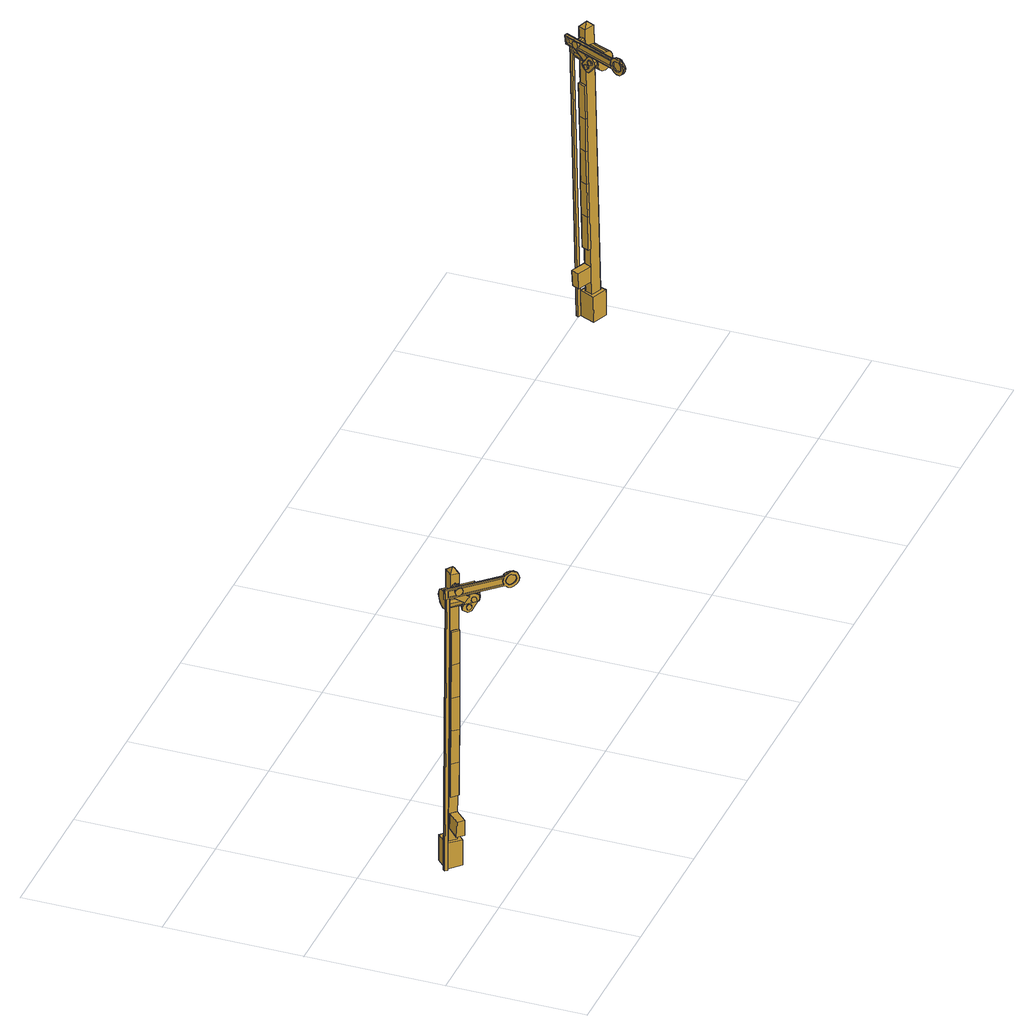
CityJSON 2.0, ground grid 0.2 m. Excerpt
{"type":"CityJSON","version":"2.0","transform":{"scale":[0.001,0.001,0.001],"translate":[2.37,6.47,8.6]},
"CityObjects":{
"cityfurniture1":{"type":"CityFurniture","attributes":{"function":"1090"},"geometry":[{"type":"MultiSurface","lod":"3","boundaries":[[[0,1,2,3]],[[3,4,5,0]],[[1,6,7,2]],[[0,5,6,1]],[[7,4,3,2]],[[8,9,10,11]],[[12,13,14,15]],[[11,10,13,12]],[[14,9,8,15]],[[16,17,18,19]],[[17,20,21,18]],[[22,21,20,23]],[[19,18,21,22]],[[20,17,16,23]],[[13,22,23,14]],[[23,16,9,14]],[[9,16,19,10]],[[15,8,4,7]],[[10,19,22,13]],[[5,11,12,6]],[[4,8,11,5]],[[6,12,15,7]],[[24,25,26,27]],[[28,29,30,31]],[[25,32,33,26]],[[34,28,31,35]],[[36,29,28,34,37,27,26,33]],[[31,30,38,32,25,24,39,35]],[[32,38,36,33]],[[37,34,35,39]],[[38,30,29,36]],[[27,37,39,24]],[[40,41,42,43]],[[44,41,40,45]],[[46,47,44,45]],[[43,42,47,46]],[[41,44,47,42]],[[46,45,40,43]],[[48,49,50,51]],[[49,52,53,50]],[[54,55,56,57]],[[58,54,57,59]],[[52,60,61,53]],[[61,55,54,58,62,51,50,53]],[[57,56,60,52,49,48,63,59]],[[60,56,55,61]],[[62,58,59,63]],[[51,62,63,48]],[[64,65,66,67]],[[68,69,65,64]],[[69,68,70,71]],[[70,68,64,67]],[[65,69,71,66]],[[71,70,67,66]],[[72,73,40,74]],[[75,76,72,74]],[[77,78,76,75]],[[40,73,78,77]],[[76,78,73,72]],[[40,77,75,74]],[[79,80,81,82]],[[80,81,83,84]],[[79,80,84,85]],[[82,79,85,86]],[[81,82,86,83]],[[87,88,89,90]],[[90,91,92,87]],[[91,93,94,92]],[[88,94,93,89]],[[87,92,94,88]],[[93,91,90,89]],[[95,96,97,98]],[[99,95,98,100]],[[101,99,100,102]],[[103,101,102,104]],[[104,105,106,103]],[[105,107,108,106]],[[107,109,110,108]],[[109,111,112,110]],[[111,113,114,112]],[[115,116,114,113]],[[115,117,118,116]],[[117,119,120,118]],[[121,120,119,122]],[[121,122,123,124]],[[125,124,123,126]],[[96,125,126,97]],[[118,120,121,124,125,96,95,99,101,103,106,108,110,112,114,116]],[[122,119,117,115,113,111,109,107,105,104,102,100,98,97,126,123]],[[127,83,86]],[[127,84,83]],[[127,85,84]],[[127,86,85]],[[128,129,130,131]],[[131,130,132,133]],[[133,132,134,135]],[[135,134,136,137]],[[138,139,137,136]],[[140,141,139,138]],[[142,143,141,140]],[[144,145,143,142]],[[146,147,145,144]],[[148,149,147,146]],[[150,151,149,148]],[[152,153,151,150]],[[153,152,154,155]],[[155,154,156,157]],[[157,156,158,159]],[[159,158,129,128]],[[154,152,150,148,146,144,142,140,138,136,134,132,130,129,158,156]],[[151,153,155,157,159,128,131,133,135,137,139,141,143,145,147,149]],[[160,161,162,163]],[[164,165,166,167]],[[165,168,169,166]],[[170,164,167,171]],[[172,170,171,173]],[[174,175,176,177]],[[178,179,180,181]],[[175,182,183,176]],[[184,161,160,185]],[[186,187,188,189]],[[167,166,190,191]],[[166,169,192,190]],[[193,194,195,196]],[[189,188,197,198]],[[199,200,201,202]],[[181,180,203,204]],[[194,193,205,206]],[[207,208,175,174]],[[208,209,182,175]],[[210,211,212,213]],[[173,171,214,215]],[[216,217,218,219]],[[171,167,191,214]],[[220,221,222,223]],[[224,225,217,216]],[[202,201,226,227]],[[228,229,225,224]],[[213,212,200,199]],[[227,226,230,231]],[[206,205,229,228]],[[231,230,198,197]],[[232,220,223,233]],[[180,234,235,203]],[[169,181,204,192]],[[236,237,238,215,214,191,190,192,204,203,235,209,208,207,239,184,185],[193,196,210,213,199,202,227,231,197,188,187,218,217,225,229,205],[240,241,242,221,220,232]],[[234,182,209,235]],[[238,237,243,244]],[[196,195,211,210]],[[245,242,241,246]],[[215,238,244,173]],[[168,178,181,169]],[[179,247,234,180]],[[247,183,182,234]],[[244,243,248,249]],[[173,244,249,172]],[[250,161,184,239]],[[239,207,174,250]],[[221,242,245,222]],[[251,177,176,183,247,179,178,168,165,164,170,172,249,248,252,163,162]],[[251,162,161,250]],[[250,174,177,251]],[[253,160,163,252]],[[252,248,243,253]],[[236,185,160,253]],[[253,243,237,236]],[[254,246,241,240]],[[233,223,222,245,246,254]],[[254,240,232,233]],[[186,189,198,230,226,201,200,212,211,195,194,206,228,224,216,219]],[[187,186,219,218]],[[255,256,257,258]],[[259,260,261,262]],[[256,263,264,257]],[[265,259,262,266]],[[264,267,260,259,265,268,258,257]],[[261,269,263,256,255,270,266,262]],[[263,267,264]],[[269,267,263]],[[268,265,266,270]],[[260,267,269,261]],[[270,255,258,268]],[[271,272,273,274,275,276,277,278]],[[279,280,272,271]],[[281,280,279,282,283,284,285,286]],[[283,282,278,277]],[[282,279,271,278]],[[275,274,286,285]],[[284,283,277,276]],[[276,275,285,284]],[[273,272,280,281]],[[274,273,281,286]]]}]},
"cityfurniture2":{"type":"CityFurniture","attributes":{"function":"1090"},"geometry":[{"type":"MultiSurface","lod":"3","boundaries":[[[287,288,289,290]],[[290,291,292,287]],[[288,293,294,289]],[[287,292,293,288]],[[294,291,290,289]],[[295,296,297,298]],[[299,300,301,302]],[[298,297,300,299]],[[301,296,295,302]],[[303,304,305,306]],[[304,307,308,305]],[[309,308,307,310]],[[306,305,308,309]],[[307,304,303,310]],[[300,309,310,301]],[[310,303,296,301]],[[296,303,306,297]],[[302,295,291,294]],[[297,306,309,300]],[[292,298,299,293]],[[291,295,298,292]],[[293,299,302,294]],[[311,312,313,314]],[[315,316,317,318]],[[312,319,320,313]],[[321,315,318,322]],[[323,316,315,321,324,314,313,320]],[[318,317,325,319,312,311,326,322]],[[319,325,323,320]],[[324,321,322,326]],[[325,317,316,323]],[[314,324,326,311]],[[327,328,329,330]],[[331,328,327,332]],[[333,334,331,332]],[[330,329,334,333]],[[328,331,334,329]],[[333,332,327,330]],[[335,336,337,338]],[[336,339,340,337]],[[341,342,343,344]],[[345,341,344,346]],[[339,347,348,340]],[[348,342,341,345,349,338,337,340]],[[344,343,347,339,336,335,350,346]],[[347,343,342,348]],[[349,345,346,350]],[[338,349,350,335]],[[351,352,353,354]],[[355,356,352,351]],[[356,355,357,358]],[[357,355,351,354]],[[352,356,358,353]],[[358,357,354,353]],[[359,360,327,361]],[[362,363,359,361]],[[364,365,363,362]],[[327,360,365,364]],[[363,365,360,359]],[[327,364,362,361]],[[366,367,368,369]],[[367,368,370,371]],[[366,367,371,372]],[[369,366,372,373]],[[368,369,373,370]],[[374,375,376,377]],[[377,378,379,374]],[[378,380,381,379]],[[375,381,380,376]],[[374,379,381,375]],[[380,378,377,376]],[[382,383,384,385]],[[386,382,385,387]],[[388,386,387,389]],[[390,388,389,391]],[[391,392,393,390]],[[392,394,395,393]],[[394,396,397,395]],[[396,398,399,397]],[[398,400,401,399]],[[402,403,401,400]],[[402,404,405,403]],[[404,406,407,405]],[[408,407,406,409]],[[408,409,410,411]],[[412,411,410,413]],[[383,412,413,384]],[[405,407,408,411,412,383,382,386,388,390,393,395,397,399,401,403]],[[409,406,404,402,400,398,396,394,392,391,389,387,385,384,413,410]],[[414,370,373]],[[414,371,370]],[[414,372,371]],[[414,373,372]],[[415,416,417,418]],[[418,417,419,420]],[[420,419,421,422]],[[422,421,423,424]],[[425,426,424,423]],[[427,428,426,425]],[[429,430,428,427]],[[431,432,430,429]],[[433,434,432,431]],[[435,436,434,433]],[[437,438,436,435]],[[439,440,438,437]],[[440,439,441,442]],[[442,441,443,444]],[[444,443,445,446]],[[446,445,416,415]],[[441,439,437,435,433,431,429,427,425,423,421,419,417,416,445,443]],[[438,440,442,444,446,415,418,420,422,424,426,428,430,432,434,436]],[[447,448,449,450]],[[451,452,453,454]],[[452,455,456,453]],[[457,451,454,458]],[[459,457,458,460]],[[461,462,463,464]],[[465,466,467,468]],[[462,469,470,463]],[[471,448,447,472]],[[473,474,475,476]],[[454,453,477,478]],[[453,456,479,477]],[[480,481,482,483]],[[476,475,484,485]],[[486,487,488,489]],[[468,467,490,491]],[[481,480,492,493]],[[494,495,462,461]],[[495,496,469,462]],[[497,498,499,500]],[[460,458,501,502]],[[503,504,505,506]],[[458,454,478,501]],[[507,508,509,510]],[[511,512,504,503]],[[489,488,513,514]],[[515,516,512,511]],[[500,499,487,486]],[[514,513,517,518]],[[493,492,516,515]],[[518,517,485,484]],[[519,507,510,520]],[[467,521,522,490]],[[456,468,491,479]],[[523,524,525,502,501,478,477,479,491,490,522,496,495,494,526,471,472],[480,483,497,500,486,489,514,518,484,475,474,505,504,512,516,492],[527,528,529,508,507,519]],[[521,469,496,522]],[[525,524,530,531]],[[483,482,498,497]],[[532,529,528,533]],[[502,525,531,460]],[[455,465,468,456]],[[466,534,521,467]],[[534,470,469,521]],[[531,530,535,536]],[[460,531,536,459]],[[537,448,471,526]],[[526,494,461,537]],[[508,529,532,509]],[[538,464,463,470,534,466,465,455,452,451,457,459,536,535,539,450,449]],[[538,449,448,537]],[[537,461,464,538]],[[540,447,450,539]],[[539,535,530,540]],[[523,472,447,540]],[[540,530,524,523]],[[541,533,528,527]],[[520,510,509,532,533,541]],[[541,527,519,520]],[[473,476,485,517,513,488,487,499,498,482,481,493,515,511,503,506]],[[474,473,506,505]],[[542,543,544,545]],[[546,547,548,549]],[[543,550,551,544]],[[552,546,549,553]],[[551,554,547,546,552,555,545,544]],[[548,556,550,543,542,557,553,549]],[[550,554,551]],[[556,554,550]],[[555,552,553,557]],[[547,554,556,548]],[[557,542,545,555]],[[558,559,560,561,562,563,564,565]],[[566,567,559,558]],[[568,567,566,569,570,571,572,573]],[[570,569,565,564]],[[569,566,558,565]],[[562,561,573,572]],[[571,570,564,563]],[[563,562,572,571]],[[560,559,567,568]],[[561,560,568,573]]]}]}
},
"vertices":[
[31,68,148],[22,76,148],[25,79,148],[33,71,148],[34,70,200],[31,68,200],[22,76,200],[25,79,200],[34,70,252],[34,70,304],[31,67,304],[31,67,252],[23,76,252],[23,76,304],[26,79,304],[25,79,252],[34,70,356],[35,70,408],[32,67,408],[32,67,356],[26,78,408],[23,75,408],[23,75,356],[26,78,356],[24,66,470],[26,64,472],[24,61,472],[21,64,470],[18,66,480],[21,64,481],[24,66,481],[21,69,480],[28,62,476],[25,60,476],[17,68,476],[20,70,476],[24,61,480],[18,66,472],[26,64,480],[21,69,472],[17,81,36],[19,79,472],[17,76,472],[15,78,36],[17,82,472],[15,84,36],[12,81,36],[14,79,472],[34,57,437],[30,62,442],[33,65,442],[37,60,437],[29,62,448],[32,65,448],[49,48,460],[45,52,464],[42,50,464],[46,45,460],[50,47,454],[47,45,454],[38,54,464],[41,56,464],[41,56,438],[38,53,438],[19,73,467],[21,76,467],[35,62,453],[32,60,453],[23,69,475],[26,72,475],[36,55,461],[39,58,461],[34,64,76],[18,81,76],[34,64,36],[51,81,36],[52,81,76],[34,98,36],[35,98,76],[44,82,76],[36,91,76],[25,80,76],[33,71,76],[27,78,496],[38,89,496],[46,80,496],[35,69,496],[16,54,96],[8,63,96],[25,79,96],[33,71,96],[33,71,120],[16,54,120],[25,79,120],[8,62,120],[51,46,450],[50,45,455],[16,79,456],[17,80,450],[53,48,446],[19,82,446],[56,51,442],[23,85,443],[60,55,441],[26,89,442],[30,93,443],[64,59,442],[33,96,446],[67,62,446],[36,98,450],[69,64,450],[36,99,456],[70,65,455],[36,98,461],[69,64,461],[33,96,466],[67,62,465],[30,93,469],[64,59,468],[26,89,470],[60,55,469],[56,51,468],[23,85,469],[19,82,466],[53,48,465],[51,46,461],[17,80,461],[36,79,504],[35,69,476],[29,64,476],[29,64,473],[35,70,473],[28,65,471],[34,70,471],[27,66,470],[32,72,470],[25,68,470],[31,73,470],[23,69,470],[29,75,470],[22,71,471],[28,77,471],[21,72,473],[27,77,473],[21,72,476],[26,78,476],[21,72,478],[27,77,478],[22,71,480],[28,76,480],[23,69,481],[29,75,481],[25,68,482],[31,73,482],[27,66,481],[32,72,481],[28,65,480],[34,70,480],[29,64,478],[35,70,478],[9,81,468],[10,81,482],[11,82,482],[11,82,468],[84,8,466],[86,6,469],[85,5,469],[83,6,466],[87,5,474],[85,4,474],[82,11,463],[80,9,463],[78,14,462],[77,12,462],[71,18,483],[74,16,485],[75,17,485],[72,20,483],[86,6,479],[84,8,483],[83,6,483],[85,5,479],[77,12,486],[78,14,486],[8,79,482],[8,79,468],[73,16,469],[72,15,469],[73,13,467],[75,15,467],[83,3,469],[82,5,466],[84,2,474],[76,11,482],[77,12,482],[79,10,481],[78,9,481],[76,11,466],[77,12,466],[81,5,474],[83,7,474],[82,7,471],[81,6,471],[82,5,483],[83,3,479],[74,13,481],[75,15,481],[70,17,483],[72,14,485],[76,11,486],[80,7,480],[81,8,480],[82,7,477],[81,6,477],[79,8,463],[76,11,462],[71,18,474],[70,17,474],[70,16,471],[72,18,471],[67,20,474],[68,19,479],[69,20,479],[69,21,474],[72,18,477],[70,16,477],[81,8,469],[79,7,469],[73,16,480],[72,15,480],[79,10,467],[78,9,467],[68,19,470],[69,20,470],[80,9,485],[79,8,485],[69,18,467],[70,17,466],[72,14,463],[69,18,481],[68,19,469],[11,76,470],[11,76,480],[71,18,466],[74,16,463],[12,78,480],[12,78,470],[82,11,485],[72,20,466],[75,17,463],[70,19,481],[72,21,481],[72,21,467],[70,19,467],[69,20,469],[32,56,443],[31,57,446],[33,59,446],[34,58,443],[38,53,447],[37,54,449],[36,53,449],[37,52,447],[32,57,449],[33,58,449],[38,54,444],[36,52,444],[35,56,450],[36,56,442],[34,55,450],[34,54,442],[38,53,458],[40,51,460],[42,49,459],[43,48,456],[43,49,453],[41,50,452],[39,53,453],[38,54,455],[37,52,458],[39,50,460],[41,48,459],[36,52,455],[38,51,453],[40,49,452],[41,47,453],[42,47,456],
[1358,384,116],[1363,395,116],[1367,393,116],[1362,382,116],[1361,383,168],[1358,385,168],[1363,396,168],[1366,394,168],[1361,384,220],[1360,385,272],[1356,387,272],[1357,386,220],[1362,397,220],[1361,397,272],[1365,396,272],[1365,395,220],[1359,386,324],[1358,387,376],[1355,388,376],[1356,387,324],[1363,398,376],[1360,399,376],[1360,398,324],[1364,397,324],[1351,397,438],[1349,394,440],[1346,395,440],[1347,399,438],[1349,403,448],[1347,399,449],[1351,397,449],[1353,401,448],[1349,392,444],[1345,394,444],[1350,404,444],[1353,403,444],[1346,395,448],[1349,403,440],[1349,394,448],[1353,401,440],[1367,398,4],[1361,406,440],[1358,407,440],[1363,400,4],[1363,409,440],[1369,402,4],[1365,404,4],[1359,411,440],[1347,383,406],[1349,389,411],[1353,387,411],[1350,381,406],[1349,390,416],[1353,388,416],[1343,366,428],[1346,372,433],[1342,374,433],[1339,368,428],[1343,366,423],[1339,367,423],[1344,379,432],[1348,377,432],[1348,376,407],[1344,378,407],[1355,404,435],[1359,403,435],[1351,385,421],[1348,387,421],[1353,399,443],[1357,397,443],[1345,381,429],[1349,380,429],[1357,377,44],[1367,399,44],[1357,376,4],[1379,367,5],[1379,367,45],[1389,389,4],[1388,389,44],[1377,374,44],[1382,385,44],[1368,392,44],[1363,381,44],[1362,399,464],[1377,392,464],[1372,382,464],[1357,388,464],[1341,391,64],[1346,402,64],[1368,392,64],[1363,381,64],[1362,382,88],[1340,392,88],[1367,393,88],[1345,403,88],[1342,364,419],[1341,364,424],[1361,408,424],[1362,408,418],[1345,363,414],[1364,406,414],[1349,361,411],[1369,404,411],[1354,358,410],[1374,402,410],[1378,400,411],[1359,356,412],[1383,398,414],[1363,354,415],[1385,397,419],[1365,353,419],[1386,397,424],[1366,353,425],[1385,397,430],[1365,353,430],[1382,398,434],[1363,355,435],[1378,400,437],[1358,357,437],[1373,403,438],[1353,359,438],[1349,361,437],[1368,405,437],[1364,407,434],[1344,363,434],[1342,364,430],[1361,408,429],[1367,390,472],[1358,388,444],[1350,391,444],[1351,391,442],[1358,388,442],[1351,393,440],[1358,389,440],[1352,394,438],[1359,391,438],[1353,396,438],[1360,393,438],[1354,399,438],[1361,395,438],[1355,400,440],[1362,397,440],[1355,402,441],[1362,398,442],[1355,402,444],[1363,399,444],[1355,402,446],[1362,398,446],[1354,400,448],[1362,397,448],[1354,399,449],[1361,395,449],[1353,397,450],[1360,393,450],[1352,395,449],[1359,391,450],[1351,393,448],[1358,389,448],[1350,392,446],[1358,388,446],[1359,415,436],[1359,416,450],[1361,415,450],[1361,415,436],[1318,319,435],[1317,317,439],[1315,318,439],[1316,320,435],[1317,316,444],[1315,317,444],[1320,323,433],[1318,324,432],[1322,327,432],[1320,328,432],[1323,336,452],[1321,332,455],[1323,332,455],[1325,335,452],[1317,317,448],[1318,320,452],[1316,320,452],[1315,318,448],[1320,328,456],[1321,327,456],[1357,417,450],[1357,416,436],[1322,333,438],[1320,334,438],[1319,331,436],[1321,331,436],[1313,319,439],[1315,321,435],[1313,318,444],[1318,329,451],[1320,328,451],[1318,325,451],[1317,326,451],[1318,329,436],[1320,328,436],[1315,322,444],[1317,321,444],[1317,321,441],[1315,322,441],[1314,321,452],[1313,319,448],[1319,332,451],[1321,331,451],[1321,337,452],[1320,333,455],[1318,329,455],[1316,324,449],[1317,323,449],[1317,321,447],[1315,322,447],[1316,324,432],[1318,329,431],[1323,335,443],[1321,336,443],[1321,335,440],[1323,335,440],[1323,340,443],[1322,339,448],[1324,338,448],[1325,339,443],[1323,335,446],[1321,336,446],[1318,323,438],[1316,324,438],[1322,333,449],[1320,334,449],[1319,325,436],[1317,326,436],[1323,339,439],[1324,338,439],[1318,324,455],[1316,325,455],[1322,337,436],[1321,336,435],[1320,333,432],[1322,338,450],[1322,339,438],[1356,413,438],[1356,413,448],[1323,336,435],[1322,332,432],[1357,412,448],[1358,412,438],[1320,323,455],[1325,335,435],[1324,331,432],[1324,337,450],[1325,336,450],[1326,336,436],[1324,337,436],[1324,338,438],[1345,385,411],[1346,386,414],[1347,385,414],[1347,384,411],[1344,378,415],[1345,380,418],[1343,380,418],[1342,379,415],[1345,386,417],[1347,385,417],[1345,379,412],[1343,380,412],[1346,382,419],[1346,381,411],[1344,383,419],[1344,382,411],[1344,378,427],[1343,376,428],[1342,373,427],[1341,372,425],[1341,372,422],[1343,375,420],[1344,377,421],[1344,379,424],[1342,379,427],[1341,377,428],[1340,374,427],[1342,380,424],[1342,378,421],[1341,376,420],[1340,373,422],[1339,373,425]
]}
